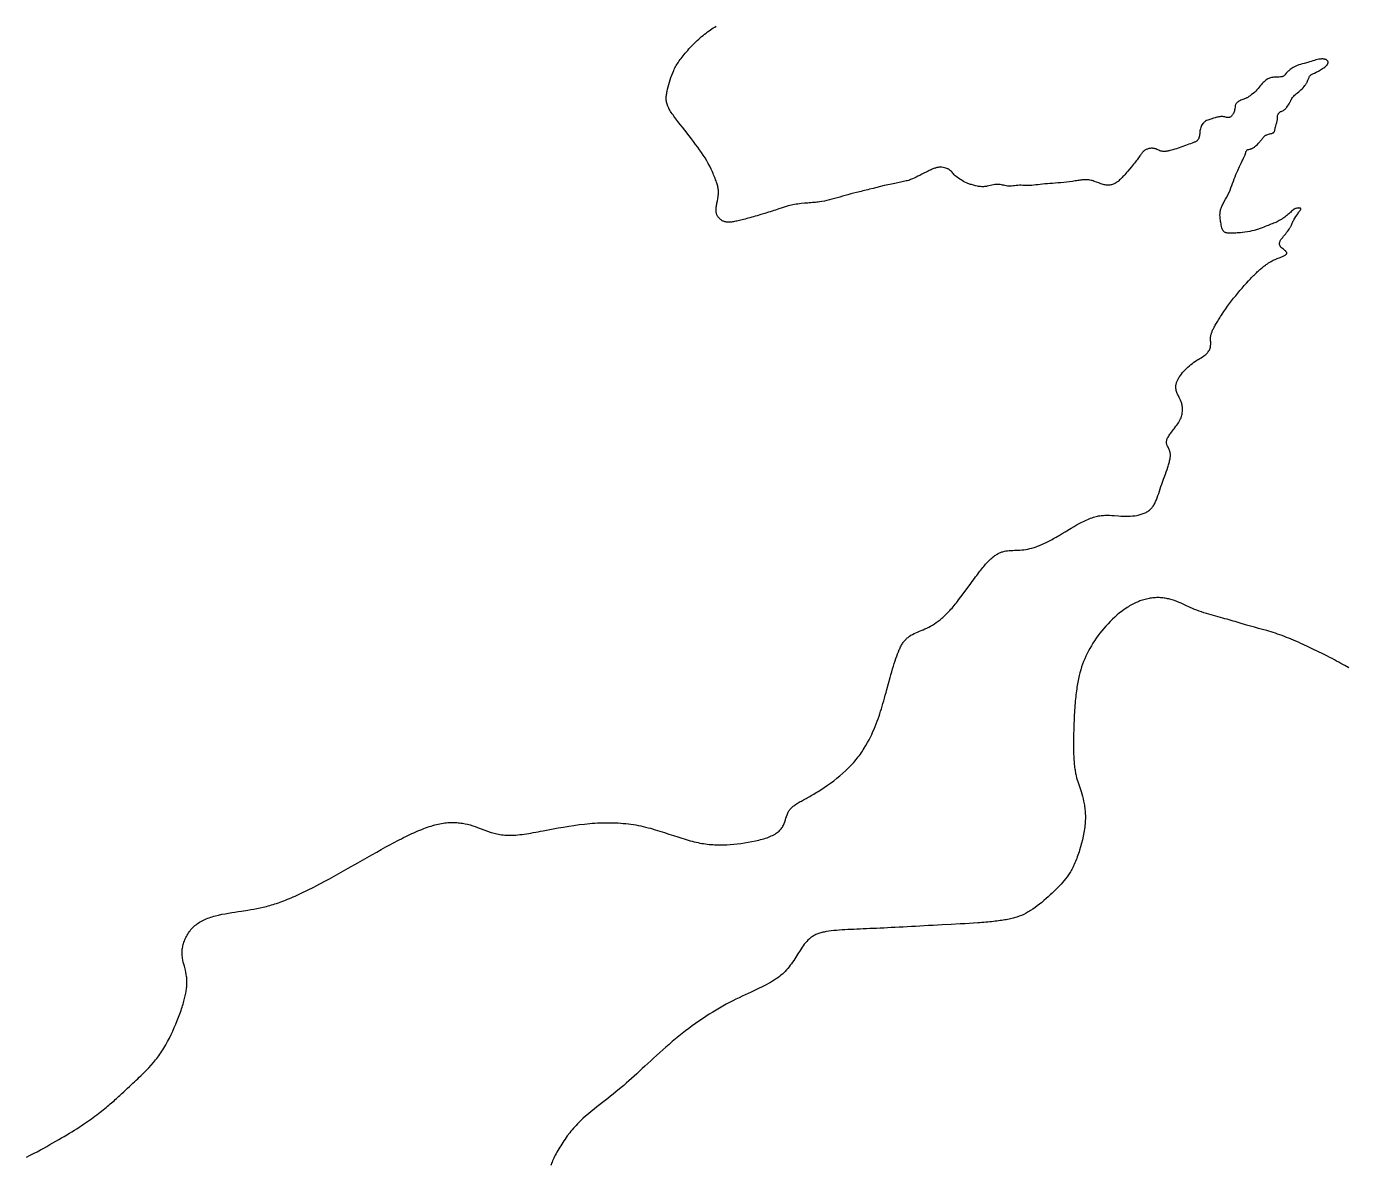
# Model space of a CAD drawing. Header units: millimetres. Extents: x -2265 to 3326, y -936 to 5294.
# Drawn here: x -2265 to 1348, y -936 to 2179 of the extents above; entities that cross this region are included whole.
import ezdxf

# ---------------------------------------------------------------- set-up
doc = ezdxf.new("R2010")
doc.units = ezdxf.units.MM
doc.layers.add('182', color=7, linetype='Continuous')

msp = doc.modelspace()

# ---------------------------------------------------------------- linework, layer by layer
at = {"layer": '182', "elevation": 182}
for points in [[(-2265.3, -912.8), (-2255.4, -907.7), (-2245.7, -902.7), (-2236.2, -897.7), (-2227.1, -892.8), (-2218.1, -888), (-2209.4, -883.2), (-2200.9, -878.5), (-2192.7, -873.9), (-2184.6, -869.3), (-2176.8, -864.8), (-2169.2, -860.3), (-2161.8, -855.9), (-2154.6, -851.6), (-2147.7, -847.3), (-2140.9, -843.1), (-2134.3, -838.9), (-2127.9, -834.8), (-2121.6, -830.8), (-2115.6, -826.8), (-2109.7, -822.8), (-2104, -819), (-2098.5, -815.2), (-2093.1, -811.4), (-2087.9, -807.7), (-2082.9, -804), (-2078, -800.4), (-2073.2, -796.9), (-2068.6, -793.4), (-2064.1, -789.9), (-2059.8, -786.6), (-2055.5, -783.2), (-2051.4, -779.9), (-2047.5, -776.7), (-2043.6, -773.5), (-2039.8, -770.4), (-2036.2, -767.3), (-2032.6, -764.2), (-2029.2, -761.2), (-2025.8, -758.3), (-2022.6, -755.4), (-2019.4, -752.5), (-2016.3, -749.7), (-2013.3, -746.9), (-2010.3, -744.2), (-2004.6, -738.9), (-1999.1, -733.8), (-1993.9, -728.8), (-1988.8, -724), (-1983.8, -719.4), (-1979, -714.9), (-1974.3, -710.5), (-1969.8, -706.3), (-1965.4, -702.1), (-1961.2, -698.1), (-1957, -694.2), (-1953, -690.3), (-1949.1, -686.6), (-1945.3, -682.9), (-1941.6, -679.2), (-1938, -675.6), (-1934.5, -672), (-1931.1, -668.4), (-1924.5, -661.3), (-1918.2, -654.1), (-1912.2, -646.8), (-1909.3, -643), (-1906.4, -639.2), (-1903.5, -635.4), (-1900.7, -631.4), (-1898, -627.3), (-1895.2, -623.2), (-1892.5, -618.9), (-1889.9, -614.6), (-1887.2, -610.2), (-1884.6, -605.7), (-1879.6, -596.5), (-1874.7, -587.1), (-1869.9, -577.6), (-1865.4, -568), (-1861.1, -558.3), (-1857, -548.7), (-1853.1, -539.2), (-1849.4, -529.8), (-1847.7, -525.1), (-1846, -520.6), (-1844.4, -516.1), (-1842.8, -511.6), (-1841.4, -507.3), (-1840, -503), (-1838.6, -498.8), (-1837.3, -494.6), (-1836.1, -490.6), (-1835, -486.6), (-1833.9, -482.6), (-1833, -478.8), (-1832, -475), (-1831.2, -471.2), (-1830.4, -467.6), (-1829.7, -463.9), (-1829.1, -460.4), (-1828.5, -456.9), (-1828, -453.4), (-1827.6, -450), (-1827.3, -446.7), (-1827, -443.4), (-1826.8, -440.2), (-1826.7, -437), (-1826.6, -433.8), (-1826.7, -430.7), (-1826.8, -427.7), (-1827, -424.6), (-1827.3, -421.6), (-1827.6, -418.7), (-1828.5, -412.9), (-1829.6, -407.2), (-1830.9, -401.6), (-1833.7, -390.5), (-1835.1, -385), (-1836.5, -379.5), (-1837.7, -373.9), (-1838.6, -368.2), (-1839, -365.4), (-1839.3, -362.5), (-1839.5, -359.6), (-1839.7, -356.6), (-1839.7, -353.6), (-1839.7, -350.6), (-1839.5, -347.5), (-1839.2, -344.4), (-1838.7, -341.2), (-1838.2, -338), (-1837.5, -334.8), (-1836.8, -331.5), (-1835.9, -328.3), (-1834.8, -325), (-1833.7, -321.8), (-1832.4, -318.5), (-1831, -315.3), (-1829.5, -312), (-1827.9, -308.9), (-1826.1, -305.7), (-1824.3, -302.6), (-1822.3, -299.5), (-1820.1, -296.5), (-1817.9, -293.5), (-1815.5, -290.6), (-1813, -287.7), (-1810.4, -285), (-1807.7, -282.3), (-1804.8, -279.7), (-1801.8, -277.2), (-1798.7, -274.8), (-1795.5, -272.5), (-1792.1, -270.4), (-1788.7, -268.3), (-1785.1, -266.4), (-1781.4, -264.5), (-1777.6, -262.7), (-1773.7, -261.1), (-1769.8, -259.5), (-1765.7, -258), (-1761.6, -256.6), (-1757.4, -255.3), (-1753.1, -254), (-1748.8, -252.8), (-1740.1, -250.7), (-1731.2, -248.7), (-1722.2, -246.9), (-1713.2, -245.3), (-1704.2, -243.8), (-1695.3, -242.5), (-1686.4, -241.1), (-1677.7, -239.8), (-1660.6, -237.2), (-1652.1, -235.8), (-1643.6, -234.4), (-1635.1, -232.7), (-1626.5, -231), (-1617.8, -229), (-1609, -226.9), (-1604.6, -225.7), (-1600, -224.4), (-1595.5, -223.1), (-1590.9, -221.7), (-1586.2, -220.3), (-1581.5, -218.7), (-1576.7, -217.1), (-1571.8, -215.4), (-1566.9, -213.5), (-1561.9, -211.7), (-1556.8, -209.7), (-1551.7, -207.6), (-1546.5, -205.5), (-1541.3, -203.3), (-1536, -201), (-1530.6, -198.6), (-1525.2, -196.1), (-1519.7, -193.6), (-1514.1, -191), (-1508.5, -188.4), (-1502.9, -185.6), (-1497.2, -182.8), (-1491.4, -180), (-1485.6, -177), (-1479.7, -174), (-1473.8, -171), (-1461.7, -164.7), (-1449.5, -158.2), (-1437.1, -151.4), (-1424.5, -144.5), (-1411.8, -137.4), (-1398.9, -130.1), (-1386, -122.8), (-1359.9, -107.9), (-1333.8, -93), (-1320.9, -85.7), (-1308, -78.4), (-1295.3, -71.3), (-1282.7, -64.4), (-1270.3, -57.7), (-1264.2, -54.4), (-1258.1, -51.2), (-1252.1, -48), (-1246.2, -45), (-1240.3, -41.9), (-1234.5, -39), (-1228.7, -36.1), (-1222.9, -33.4), (-1217.3, -30.7), (-1211.7, -28.1), (-1206.1, -25.5), (-1200.7, -23.1), (-1195.2, -20.8), (-1189.9, -18.5), (-1184.6, -16.4), (-1179.4, -14.3), (-1174.2, -12.4), (-1169.1, -10.6), (-1164.1, -8.8), (-1159.1, -7.2), (-1154.2, -5.7), (-1149.4, -4.4), (-1144.6, -3.1), (-1140, -2), (-1135.4, -1), (-1130.8, -0.1), (-1126.4, 0.6), (-1122, 1.2), (-1117.6, 1.7), (-1113.4, 2.1), (-1109.2, 2.4), (-1105, 2.5), (-1100.9, 2.6), (-1096.9, 2.6), (-1092.9, 2.4), (-1089, 2.2), (-1085.2, 1.9), (-1081.3, 1.5), (-1077.6, 1), (-1073.8, 0.4), (-1070.2, -0.2), (-1066.5, -0.9), (-1059.4, -2.5), (-1052.4, -4.4), (-1045.5, -6.5), (-1038.7, -8.8), (-1032.1, -11.2), (-1025.5, -13.8), (-1012.1, -19), (-1005.3, -21.5), (-998.2, -23.9), (-994.6, -25), (-990.9, -26.1), (-987.2, -27.2), (-983.3, -28.1), (-979.4, -29), (-975.3, -29.8), (-971.2, -30.5), (-966.9, -31.1), (-962.5, -31.6), (-958, -32), (-953.3, -32.3), (-948.5, -32.5), (-943.6, -32.5), (-938.5, -32.4), (-933.2, -32.2), (-927.8, -31.8), (-922.2, -31.3), (-916.5, -30.7), (-910.7, -30), (-904.7, -29.2), (-898.7, -28.3), (-892.5, -27.4), (-886.2, -26.4), (-879.8, -25.3), (-873.3, -24.1), (-866.7, -22.9), (-860.1, -21.7), (-853.3, -20.4), (-839.7, -17.8), (-825.8, -15.1), (-811.7, -12.5), (-797.4, -10), (-783.1, -7.6), (-768.8, -5.4), (-754.5, -3.5), (-740.1, -1.8), (-725.8, -0.4), (-718.6, 0.2), (-711.5, 0.7), (-704.3, 1.1), (-697.2, 1.4), (-690.1, 1.6), (-683, 1.8), (-675.9, 1.9), (-668.9, 1.8), (-661.8, 1.7), (-654.8, 1.4), (-647.8, 1.1), (-640.8, 0.7), (-633.9, 0.1), (-627, -0.6), (-620.1, -1.3), (-613.2, -2.2), (-606.4, -3.3), (-599.6, -4.4), (-592.9, -5.7), (-586.2, -7), (-579.5, -8.5), (-572.9, -10.1), (-566.3, -11.8), (-559.7, -13.5), (-546.8, -17.2), (-534, -21), (-521.5, -25), (-509.1, -29.1), (-497, -33.1), (-485.1, -37), (-479.3, -38.9), (-473.5, -40.8), (-467.8, -42.6), (-462.1, -44.3), (-456.6, -45.9), (-451, -47.5), (-445.6, -48.9), (-440.2, -50.3), (-434.9, -51.5), (-429.7, -52.6), (-424.5, -53.7), (-419.4, -54.6), (-414.3, -55.4), (-409.3, -56.2), (-404.4, -56.8), (-399.4, -57.4), (-394.5, -57.8), (-389.6, -58.2), (-384.8, -58.5), (-380, -58.7), (-370.4, -59), (-360.8, -58.9), (-351.3, -58.5), (-341.7, -57.9), (-332, -57.1), (-322.2, -56.1), (-312.3, -54.9), (-302.4, -53.4), (-292.4, -51.8), (-282.5, -50), (-272.7, -47.9), (-268, -46.8), (-263.2, -45.7), (-258.6, -44.5), (-254.1, -43.2), (-249.7, -41.9), (-245.3, -40.5), (-241.1, -39.1), (-237.1, -37.6), (-233.1, -36), (-229.4, -34.4), (-225.8, -32.7), (-222.3, -30.9), (-219.1, -29.1), (-216, -27.2), (-213.2, -25.3), (-210.5, -23.2), (-208.1, -21.2), (-205.9, -19), (-203.9, -16.8), (-202.1, -14.6), (-200.4, -12.3), (-198.9, -10), (-197.5, -7.6), (-196.3, -5.2), (-195.1, -2.8), (-194.1, -0.4), (-192.3, 4.5), (-190.7, 9.4), (-189.2, 14.3), (-187.7, 19), (-186.2, 23.7), (-185.4, 25.9), (-184.4, 28.1), (-183.5, 30.2), (-182.4, 32.3), (-181.2, 34.3), (-179.9, 36.3), (-178.5, 38.2), (-177, 40), (-175.3, 41.8), (-173.6, 43.5), (-171.7, 45.1), (-169.7, 46.8), (-167.6, 48.4), (-165.4, 50), (-163.1, 51.6), (-160.7, 53.1), (-158.2, 54.7), (-155.6, 56.3), (-152.9, 57.9), (-150.1, 59.5), (-147.2, 61.1), (-144.1, 62.8), (-141, 64.5), (-137.8, 66.2), (-134.5, 68), (-131.2, 69.9), (-127.7, 71.8), (-124.1, 73.8), (-120.5, 75.8), (-116.7, 78), (-112.9, 80.2), (-109, 82.5), (-105.1, 85), (-101, 87.5), (-96.9, 90.1), (-92.8, 92.7), (-88.6, 95.5), (-84.4, 98.3), (-75.9, 104.2), (-67.3, 110.3), (-58.8, 116.7), (-50.3, 123.3), (-42, 130.2), (-33.8, 137.2), (-25.9, 144.3), (-22, 148), (-18.2, 151.7), (-14.6, 155.4), (-11, 159.1), (-7.5, 162.9), (-4.1, 166.7), (-0.9, 170.5), (2.3, 174.3), (5.4, 178.1), (8.4, 182), (11.3, 185.9), (14.1, 189.7), (16.8, 193.6), (19.5, 197.5), (22, 201.4), (24.5, 205.3), (29.2, 213), (33.6, 220.7), (37.8, 228.4), (41.6, 235.9), (45.2, 243.4), (48.6, 250.8), (51.8, 258), (54.8, 265.1), (57.6, 272.1), (60.2, 279.1), (62.7, 285.9), (65.1, 292.8), (67.3, 299.7), (69.5, 306.5), (71.6, 313.5), (73.7, 320.5), (75.8, 327.7), (77.9, 335), (79.9, 342.5), (82.1, 350.2), (84.2, 358), (86.4, 366), (90.8, 382.2), (95.4, 398.5), (97.6, 406.5), (99.9, 414.5), (102.2, 422.3), (104.5, 429.8), (106.7, 437.2), (109, 444.3), (111.2, 451), (113.4, 457.5), (115.7, 463.7), (118, 469.5), (120.4, 475.1), (121.6, 477.7), (122.8, 480.3), (124.1, 482.8), (125.4, 485.2), (126.7, 487.6), (128.1, 489.9), (129.5, 492.1), (130.9, 494.2), (132.4, 496.3), (134, 498.3), (135.5, 500.2), (137.2, 502), (138.9, 503.8), (140.6, 505.5), (142.4, 507.1), (144.3, 508.6), (146.2, 510.1), (148.2, 511.5), (152.3, 514.2), (156.6, 516.7), (161.1, 519), (165.8, 521.2), (170.6, 523.3), (175.5, 525.4), (180.5, 527.5), (185.5, 529.6), (190.7, 531.8), (195.8, 534.1), (200.9, 536.6), (206, 539.3), (211.2, 542.3), (216.3, 545.4), (221.4, 548.9), (226.6, 552.6), (229.2, 554.6), (231.8, 556.6), (234.4, 558.8), (237, 561), (239.7, 563.4), (242.4, 565.8), (245.1, 568.3), (247.8, 570.9), (250.5, 573.7), (253.3, 576.5), (256.1, 579.4), (258.9, 582.5), (261.7, 585.6), (264.6, 588.9), (267.5, 592.3), (270.5, 595.8), (273.5, 599.5), (276.5, 603.2), (279.5, 607.1), (282.6, 611), (288.8, 619.2), (295.1, 627.5), (307.6, 644.6), (313.8, 653.1), (320, 661.6), (326.1, 669.9), (329.1, 673.9), (332, 677.9), (334.9, 681.8), (337.8, 685.6), (340.6, 689.2), (343.4, 692.8), (346.1, 696.2), (348.8, 699.5), (351.4, 702.6), (354, 705.7), (356.5, 708.5), (359, 711.3), (361.4, 713.9), (363.8, 716.4), (366.1, 718.8), (368.5, 721.1), (370.7, 723.2), (373, 725.2), (375.2, 727.1), (377.4, 728.9), (379.6, 730.6), (381.8, 732.2), (384, 733.7), (386.1, 735.1), (388.2, 736.4), (390.4, 737.6), (392.5, 738.7), (394.6, 739.7), (396.8, 740.6), (398.9, 741.5), (401.1, 742.2), (403.2, 742.9), (407.6, 744.1), (412.1, 744.9), (416.6, 745.6), (421.1, 746), (425.8, 746.3), (430.5, 746.6), (435.4, 746.7), (440.3, 746.9), (445.2, 747.1), (450.3, 747.4), (455.5, 747.7), (460.8, 748.3), (466.1, 749), (471.6, 750), (477.2, 751.3), (482.9, 752.8), (488.8, 754.5), (494.8, 756.6), (497.8, 757.7), (501, 758.8), (504.1, 760.1), (507.3, 761.4), (510.5, 762.8), (513.8, 764.3), (517.2, 765.8), (520.5, 767.4), (524, 769.1), (527.5, 770.8), (531, 772.6), (534.6, 774.5), (538.3, 776.5), (542, 778.6), (545.8, 780.7), (549.6, 782.9), (553.5, 785.2), (557.5, 787.5), (565.5, 792.3), (573.7, 797.3), (590.4, 807.3), (598.8, 812.2), (607.1, 816.9), (615.4, 821.4), (619.6, 823.6), (623.6, 825.6), (627.7, 827.6), (631.7, 829.5), (635.7, 831.2), (639.6, 832.9), (643.5, 834.4), (647.3, 835.8), (651, 837), (654.7, 838.1), (658.3, 839), (661.8, 839.8), (665.3, 840.5), (668.8, 841.1), (672.2, 841.5), (675.5, 841.9), (678.8, 842.2), (682.1, 842.4), (688.6, 842.5), (694.9, 842.4), (701.2, 842.1), (707.4, 841.7), (719.8, 840.8), (726, 840.3), (732.3, 840), (738.7, 839.9), (745.1, 839.9), (751.4, 840.2), (757.8, 840.6), (764, 841.4), (770.2, 842.3), (773.2, 842.9), (776.1, 843.6), (779, 844.3), (781.9, 845.1), (784.6, 846), (787.3, 847), (790, 848), (792.5, 849.2), (795, 850.4), (797.4, 851.7), (799.7, 853.1), (801.9, 854.6), (804, 856.2), (806, 857.9), (807.8, 859.7), (809.6, 861.6), (811.3, 863.5), (812.9, 865.6), (814.4, 867.7), (815.9, 870), (817.3, 872.3), (818.6, 874.7), (819.9, 877.1), (821.1, 879.7), (823.4, 884.9), (825.5, 890.5), (827.6, 896.2), (829.6, 902.2), (831.6, 908.3), (833.6, 914.7), (835.8, 921.2), (838.1, 927.8), (842.9, 941.2), (847.8, 954.6), (850.2, 961.3), (852.5, 967.7), (854.6, 974), (855.6, 977.1), (856.5, 980.1), (857.4, 983), (858.2, 985.9), (858.9, 988.7), (859.5, 991.4), (860.1, 994), (860.6, 996.5), (860.9, 998.9), (861.2, 1001.2), (861.4, 1003.4), (861.5, 1005.5), (861.5, 1007.5), (861.4, 1009.5), (861.2, 1011.3), (861, 1013), (860.7, 1014.7), (860.3, 1016.3), (859.9, 1017.8), (859.4, 1019.2), (858.4, 1021.9), (857.3, 1024.4), (856.2, 1026.7), (855, 1028.9), (853.9, 1031), (852.9, 1033), (852, 1034.9), (851.4, 1036.9), (850.9, 1038.9), (850.7, 1040.9), (850.8, 1043), (851, 1045.1), (851.4, 1047.3), (852.1, 1049.5), (853, 1051.8), (854, 1054.1), (855.3, 1056.5), (856.8, 1059.1), (858.4, 1061.7), (860.3, 1064.3), (862.3, 1067.1), (864.5, 1070), (866.8, 1073), (869.2, 1076.1), (871.7, 1079.2), (876.6, 1085.7), (879.1, 1089), (881.4, 1092.3), (883.6, 1095.7), (885.7, 1099.1), (887.5, 1102.5), (889.2, 1105.9), (890.6, 1109.3), (891.8, 1112.7), (892.7, 1116.1), (893.5, 1119.4), (894, 1122.7), (894.4, 1126), (894.6, 1129.1), (894.6, 1132.2), (894.5, 1135.2), (894.3, 1138), (894, 1140.8), (893.5, 1143.4), (893, 1145.9), (892.4, 1148.3), (891.7, 1150.5), (891, 1152.7), (889.3, 1156.8), (887.5, 1160.7), (885.5, 1164.7), (883.4, 1168.8), (882.3, 1171), (881.3, 1173.2), (880.3, 1175.6), (879.3, 1178.1), (878.4, 1180.7), (877.7, 1183.4), (877.1, 1186.2), (876.7, 1189.1), (876.5, 1192.2), (876.5, 1195.3), (876.8, 1198.6), (877.1, 1200.3), (877.5, 1202), (877.9, 1203.8), (878.4, 1205.5), (879, 1207.4), (879.8, 1209.2), (880.6, 1211.1), (881.5, 1213), (882.5, 1214.9), (883.6, 1216.8), (884.7, 1218.8), (886, 1220.7), (888.7, 1224.7), (891.7, 1228.7), (894.9, 1232.6), (898.3, 1236.5), (901.9, 1240.4), (905.7, 1244.2), (909.6, 1247.8), (913.5, 1251.3), (917.6, 1254.7), (921.7, 1257.8), (925.7, 1260.8), (929.8, 1263.5), (933.8, 1266.2), (937.7, 1268.7), (941.6, 1271.1), (945.3, 1273.4), (948.8, 1275.7), (952.1, 1277.9), (955.2, 1280.1), (958.1, 1282.3), (960.7, 1284.6), (961.9, 1285.7), (963, 1286.9), (964.1, 1288.1), (965, 1289.3), (966.7, 1291.8), (968, 1294.3), (969.2, 1296.9), (970, 1299.4), (970.7, 1302), (971.2, 1304.6), (971.5, 1307.2), (971.7, 1309.8), (971.8, 1312.2), (971.8, 1314.7), (971.7, 1317), (971.5, 1319.3), (971.3, 1323.6), (971.2, 1325.7), (971.3, 1327.9), (971.4, 1330.1), (971.7, 1332.5), (972.3, 1335.1), (972.6, 1336.5), (973, 1337.9), (973.5, 1339.4), (974, 1341), (974.6, 1342.7), (975.3, 1344.4), (976.1, 1346.2), (976.9, 1348.2), (977.9, 1350.2), (978.9, 1352.3), (980.1, 1354.6), (981.3, 1357), (982.7, 1359.5), (984.1, 1362.1), (985.7, 1364.8), (987.3, 1367.6), (989, 1370.4), (990.8, 1373.4), (992.7, 1376.5), (994.7, 1379.6), (996.7, 1382.8), (998.8, 1386.1), (1001, 1389.4), (1003.3, 1392.8), (1007.9, 1399.7), (1012.9, 1406.8), (1018, 1413.9), (1023.3, 1421.2), (1028.7, 1428.5), (1034.3, 1435.7), (1040, 1442.9), (1045.8, 1450), (1051.6, 1457), (1057.5, 1463.9), (1063.3, 1470.6), (1069.1, 1477), (1074.8, 1483.3), (1080.5, 1489.3), (1083.2, 1492.2), (1086, 1495), (1088.7, 1497.7), (1091.3, 1500.4), (1094, 1503), (1096.5, 1505.5), (1099.1, 1507.9), (1101.5, 1510.2), (1103.9, 1512.4), (1106.3, 1514.5), (1108.5, 1516.5), (1110.7, 1518.4), (1112.9, 1520.2), (1115, 1521.9), (1117, 1523.5), (1119, 1525), (1121, 1526.5), (1122.9, 1527.9), (1124.7, 1529.2), (1126.5, 1530.4), (1130, 1532.7), (1133.3, 1534.7), (1136.5, 1536.5), (1139.5, 1538.2), (1142.5, 1539.6), (1145.4, 1541), (1148.2, 1542.3), (1153.6, 1544.6), (1156.3, 1545.7), (1158.8, 1546.7), (1161.3, 1547.7), (1163.7, 1548.6), (1165.9, 1549.5), (1168, 1550.4), (1170, 1551.3), (1171.8, 1552.1), (1173.4, 1552.9), (1174.9, 1553.7), (1176.2, 1554.5), (1177.2, 1555.3), (1178.1, 1556.1), (1178.7, 1556.9), (1179.2, 1557.7), (1179.5, 1558.4), (1179.7, 1559.2), (1179.6, 1560), (1179.4, 1560.8), (1179.1, 1561.6), (1178.7, 1562.3), (1178.1, 1563.1), (1177.4, 1563.9), (1176.6, 1564.7), (1175.7, 1565.5), (1174.7, 1566.3), (1172.5, 1568), (1170.2, 1569.7), (1167.8, 1571.6), (1165.6, 1573.5), (1164.6, 1574.5), (1163.6, 1575.5), (1162.7, 1576.6), (1162, 1577.7), (1161.3, 1578.9), (1160.8, 1580), (1160.3, 1581.2), (1160, 1582.5), (1159.8, 1583.7), (1159.7, 1585), (1159.7, 1586.4), (1159.9, 1587.7), (1160.2, 1589.1), (1160.6, 1590.5), (1161.2, 1591.9), (1161.9, 1593.3), (1162.7, 1594.8), (1163.7, 1596.3), (1164.7, 1597.7), (1165.9, 1599.3), (1168.4, 1602.3), (1171.1, 1605.5), (1176.6, 1612), (1179.3, 1615.3), (1181.8, 1618.7), (1184.1, 1622), (1186.2, 1625.2), (1188.1, 1628.3), (1189, 1629.7), (1189.8, 1631.1), (1190.5, 1632.5), (1191.2, 1633.8), (1192.4, 1636.2), (1193.5, 1638.5), (1194.4, 1640.8), (1196.4, 1645.1), (1197.5, 1647.4), (1198.7, 1649.8), (1200.1, 1652.2), (1201.5, 1654.6), (1204.6, 1659.6), (1207.9, 1664.3), (1209.5, 1666.6), (1211, 1668.8), (1212.5, 1670.9), (1213.9, 1672.8), (1215.2, 1674.6), (1216.3, 1676.2), (1217.2, 1677.7), (1217.6, 1678.4), (1217.8, 1679), (1218, 1679.6), (1218.1, 1680.1), (1218, 1680.6), (1217.9, 1681), (1217.6, 1681.4), (1217.2, 1681.7), (1216.7, 1682), (1216, 1682.3), (1215.2, 1682.4), (1214.3, 1682.6), (1213.2, 1682.6), (1212.1, 1682.7), (1210.9, 1682.6), (1209.6, 1682.5), (1207, 1682.1), (1204.3, 1681.4), (1203, 1680.9), (1201.8, 1680.4), (1200.5, 1679.7), (1199.3, 1679.1), (1197, 1677.5), (1194.8, 1675.7), (1192.6, 1673.8), (1190.3, 1671.7), (1187.9, 1669.4), (1185.4, 1667.1), (1182.8, 1664.8), (1180, 1662.5), (1177.1, 1660.2), (1174.2, 1657.9), (1171.2, 1655.7), (1168.2, 1653.7), (1165.2, 1651.7), (1162.2, 1649.9), (1159.2, 1648.1), (1156.1, 1646.5), (1153, 1644.9), (1149.9, 1643.5), (1146.6, 1642.1), (1143.3, 1640.8), (1139.9, 1639.4), (1136.4, 1638.1), (1132.8, 1636.7), (1129, 1635.2), (1125, 1633.6), (1120.9, 1631.9), (1116.5, 1630.2), (1111.9, 1628.4), (1107, 1626.6), (1104.5, 1625.7), (1101.9, 1624.9), (1099.1, 1624), (1096.3, 1623.2), (1090.5, 1621.6), (1084.4, 1620.1), (1078.2, 1618.7), (1071.8, 1617.5), (1065.4, 1616.5), (1059, 1615.7), (1052.7, 1615), (1046.6, 1614.5), (1043.7, 1614.4), (1040.8, 1614.2), (1038, 1614.1), (1035.2, 1614), (1032.6, 1614), (1030.1, 1614), (1027.7, 1614), (1025.5, 1614), (1023.3, 1614), (1021.4, 1614.1), (1019.5, 1614.2), (1017.8, 1614.3), (1016.2, 1614.5), (1014.7, 1614.7), (1013.3, 1615), (1012.1, 1615.4), (1010.9, 1615.9), (1009.8, 1616.5), (1008.8, 1617.2), (1007.8, 1618), (1006.9, 1619), (1006.1, 1620), (1005.4, 1621.2), (1004.7, 1622.5), (1004, 1624), (1003.4, 1625.5), (1002.3, 1628.7), (1001.4, 1632.1), (1000.6, 1635.6), (999.9, 1639.1), (999.2, 1642.6), (998.6, 1646), (998.1, 1649.4), (997.6, 1652.8), (997.3, 1656.3), (997.1, 1659.9), (997, 1663.5), (997.1, 1667.4), (997.3, 1669.3), (997.5, 1671.4), (997.8, 1673.4), (998.2, 1675.6), (998.7, 1677.8), (999.3, 1680), (1000.1, 1682.4), (1000.9, 1684.8), (1001.9, 1687.2), (1003.1, 1689.8), (1004.4, 1692.4), (1005.8, 1695.1), (1007.2, 1697.9), (1008.8, 1700.7), (1012.1, 1706.5), (1015.4, 1712.5), (1018.7, 1718.6), (1021.8, 1724.8), (1024.6, 1731.1), (1027.1, 1737.5), (1029.4, 1743.8), (1031.7, 1750), (1033.8, 1756.2), (1036, 1762.3), (1038.2, 1768.2), (1040.5, 1774), (1042.9, 1779.6), (1045.4, 1785.2), (1050.4, 1796.1), (1053, 1801.4), (1055.6, 1806.7), (1058.1, 1811.8), (1059.3, 1814.3), (1060.5, 1816.6), (1061.5, 1818.8), (1062.6, 1821), (1063.5, 1822.9), (1064.3, 1824.8), (1065.1, 1826.4), (1065.7, 1827.9), (1066.2, 1829.2), (1066.6, 1830.3), (1067, 1831.3), (1067.2, 1832.2), (1067.4, 1832.9), (1067.5, 1833.6), (1067.7, 1834.6), (1067.8, 1835.5), (1067.9, 1836.4), (1068.2, 1837.4), (1068.6, 1838.4), (1069.2, 1839.4), (1070, 1840.4), (1071.1, 1841.3), (1071.7, 1841.8), (1072.4, 1842.1), (1073.2, 1842.4), (1074.1, 1842.7), (1076, 1843.1), (1078.2, 1843.6), (1079.4, 1843.8), (1080.7, 1844.1), (1082, 1844.5), (1083.4, 1845), (1084.8, 1845.5), (1086.3, 1846.2), (1087.8, 1847), (1089.4, 1848), (1091, 1849.2), (1092.7, 1850.5), (1094.4, 1851.9), (1096.1, 1853.4), (1099.4, 1856.7), (1102.7, 1860.1), (1105.8, 1863.6), (1107.2, 1865.3), (1108.6, 1866.9), (1109.8, 1868.5), (1111, 1870), (1112.2, 1871.4), (1113.2, 1872.7), (1114.2, 1874), (1115.2, 1875.2), (1117.1, 1877.4), (1118.9, 1879.2), (1120.8, 1880.8), (1121.9, 1881.5), (1122.9, 1882.1), (1125.2, 1883.1), (1127.5, 1883.9), (1129.9, 1884.6), (1132.3, 1885.1), (1134.6, 1885.6), (1136.7, 1886), (1138.7, 1886.5), (1140.4, 1887.1), (1141.9, 1887.8), (1143.3, 1888.6), (1144.4, 1889.7), (1144.9, 1890.4), (1145.4, 1891.1), (1145.8, 1891.9), (1146.1, 1892.8), (1146.8, 1894.7), (1147.3, 1896.9), (1147.8, 1899.3), (1148.3, 1901.7), (1148.8, 1904.2), (1149.4, 1906.8), (1150.7, 1911.7), (1151.5, 1914), (1152.1, 1916.3), (1152.7, 1918.4), (1153.2, 1920.3), (1153.6, 1922.1), (1153.8, 1923.7), (1154, 1925.2), (1154.1, 1926.6), (1154.1, 1931.8), (1154.2, 1933.1), (1154.4, 1934.4), (1154.7, 1935.8), (1155.1, 1937.2), (1155.7, 1938.6), (1156.5, 1940.1), (1157.4, 1941.5), (1158.5, 1942.9), (1159.8, 1944.1), (1161.2, 1945.3), (1162.8, 1946.2), (1164.5, 1947), (1166.4, 1947.8), (1168.4, 1948.6), (1170.4, 1949.6), (1171.5, 1950.3), (1172.6, 1951), (1173.7, 1951.8), (1174.8, 1952.8), (1176, 1953.9), (1177.1, 1955.2), (1178.3, 1956.5), (1179.4, 1958), (1181.7, 1961.1), (1183.9, 1964.5), (1186, 1967.9), (1187.9, 1971.2), (1188.7, 1972.8), (1189.5, 1974.3), (1191, 1977.1), (1192.4, 1979.8), (1193.8, 1982.2), (1195.2, 1984.5), (1196.9, 1986.7), (1197.8, 1987.8), (1198.8, 1988.8), (1201.1, 1991), (1203.6, 1993.1), (1206.3, 1995.4), (1209.2, 1997.7), (1212.3, 2000.1), (1215.3, 2002.8), (1218.3, 2005.6), (1221.3, 2008.6), (1224.2, 2011.7), (1226.9, 2014.8), (1229.3, 2017.9), (1230.4, 2019.5), (1231.5, 2021), (1232.5, 2022.5), (1233.4, 2023.9), (1234.2, 2025.3), (1234.9, 2026.7), (1236.2, 2029.3), (1237.2, 2031.8), (1238.1, 2034), (1238.9, 2036.1), (1239.6, 2038.1), (1240.4, 2039.8), (1241.1, 2041.4), (1241.9, 2042.9), (1242.9, 2044.2), (1244, 2045.4), (1245.4, 2046.6), (1247, 2047.6), (1248.8, 2048.7), (1250.8, 2049.7), (1252.9, 2050.7), (1255.1, 2051.7), (1259.7, 2053.7), (1262, 2054.8), (1264.3, 2056), (1266.6, 2057.2), (1269.1, 2058.6), (1271.8, 2060.2), (1274.6, 2061.9), (1277.5, 2063.8), (1280.5, 2065.8), (1283.5, 2067.9), (1286.2, 2070.2), (1287.4, 2071.3), (1288.5, 2072.5), (1289.6, 2073.6), (1290.4, 2074.8), (1291.2, 2076), (1291.7, 2077.1), (1292.2, 2078.3), (1292.4, 2079.4), (1292.6, 2080.5), (1292.5, 2081.6), (1292.4, 2082.6), (1292.1, 2083.6), (1291.6, 2084.6), (1291, 2085.5), (1290.3, 2086.3), (1289.5, 2087), (1288.5, 2087.7), (1287.3, 2088.3), (1286.1, 2088.8), (1284.7, 2089.2), (1283.3, 2089.6), (1281.7, 2089.9), (1280.1, 2090.1), (1278.4, 2090.2), (1276.6, 2090.2), (1274.8, 2090.2), (1272.9, 2090.1), (1271, 2089.9), (1267.1, 2089.3), (1263.2, 2088.5), (1259.2, 2087.4), (1255, 2086.2), (1250.8, 2084.9), (1246.4, 2083.5), (1241.7, 2082.1), (1236.9, 2080.7), (1226.9, 2078.1), (1222, 2076.8), (1217.1, 2075.4), (1212.5, 2074), (1210.3, 2073.2), (1208.2, 2072.4), (1206.2, 2071.6), (1204.2, 2070.7), (1202.3, 2069.9), (1200.6, 2069), (1197.2, 2067.2), (1194.2, 2065.3), (1191.5, 2063.5), (1189, 2061.7), (1186.8, 2059.9), (1184.8, 2058.1), (1183, 2056.4), (1181.3, 2054.6), (1179.8, 2052.9), (1178.3, 2051.2), (1175.5, 2047.7), (1173.9, 2046.1), (1172.2, 2044.6), (1171.3, 2043.9), (1170.3, 2043.3), (1169.2, 2042.7), (1168, 2042.2), (1166.7, 2041.8), (1165.4, 2041.5), (1163.9, 2041.2), (1162.4, 2041), (1159.2, 2040.8), (1155.8, 2040.6), (1149.1, 2040.6), (1145.9, 2040.5), (1143, 2040.2), (1140.2, 2039.9), (1137.6, 2039.3), (1135.1, 2038.7), (1132.6, 2037.8), (1130.2, 2036.7), (1127.7, 2035.5), (1125.2, 2034), (1122.6, 2032.3), (1120.1, 2030.3), (1117.5, 2028.1), (1114.9, 2025.6), (1112.3, 2022.7), (1109.7, 2019.6), (1107, 2016.3), (1104.2, 2012.9), (1101.2, 2009.4), (1098.1, 2005.8), (1094.7, 2002.3), (1091.1, 1998.9), (1087.3, 1995.6), (1083.5, 1992.6), (1079.8, 1989.8), (1077.9, 1988.5), (1076.2, 1987.3), (1074.4, 1986.2), (1072.8, 1985.2), (1071.2, 1984.3), (1069.8, 1983.5), (1068.4, 1982.7), (1067, 1982.1), (1064.4, 1981), (1062, 1980), (1057, 1978.2), (1054.4, 1977.1), (1051.7, 1975.9), (1049, 1974.5), (1046.4, 1972.9), (1045.2, 1972), (1044.1, 1971.1), (1043, 1970.1), (1042, 1969.1), (1041.2, 1968), (1040.5, 1966.9), (1039.8, 1965.7), (1039.3, 1964.5), (1038.9, 1963.2), (1038.6, 1961.9), (1038.1, 1959.2), (1037.4, 1953.7), (1037, 1951), (1036.5, 1948.4), (1035.8, 1945.9), (1034.9, 1943.5), (1033.8, 1941.2), (1032.6, 1939.1), (1031.3, 1937.2), (1029.8, 1935.4), (1028.1, 1933.8), (1026.4, 1932.4), (1024.5, 1931.3), (1023.6, 1930.8), (1022.6, 1930.4), (1021.6, 1930.1), (1020.6, 1929.9), (1019.6, 1929.8), (1018.6, 1929.8), (1016.6, 1930), (1014.5, 1930.4), (1012.3, 1931), (1010.1, 1931.7), (1007.7, 1932.2), (1005.2, 1932.6), (1002.5, 1932.8), (999.8, 1932.7), (996.9, 1932.3), (994.1, 1931.9), (991.3, 1931.3), (988.7, 1930.7), (986.1, 1930), (983.8, 1929.4), (979.2, 1928), (976.9, 1927.3), (974.5, 1926.6), (972, 1925.8), (969.3, 1925), (966.4, 1924.1), (963.5, 1923), (960.6, 1921.7), (957.8, 1920.2), (956.5, 1919.3), (955.2, 1918.3), (953.9, 1917.3), (952.8, 1916.2), (951.6, 1915), (950.6, 1913.7), (948.6, 1911.1), (946.9, 1908.2), (945.5, 1905.4), (944.4, 1902.5), (943.5, 1899.6), (942.9, 1896.8), (942.4, 1894.1), (941.9, 1888.6), (941.6, 1885.9), (941.3, 1883), (940.9, 1880.1), (940.2, 1877.2), (939.3, 1874.4), (938.8, 1873), (938.1, 1871.7), (937.3, 1870.4), (936.5, 1869.1), (935.5, 1868), (934.3, 1866.8), (933.1, 1865.8), (931.7, 1864.8), (930.2, 1863.9), (928.5, 1863.1), (926.8, 1862.3), (925, 1861.5), (923, 1860.7), (921, 1860), (916.7, 1858.5), (912.2, 1857), (907.5, 1855.3), (902.7, 1853.6), (892.8, 1849.9), (882.8, 1846.3), (878, 1844.7), (873.2, 1843.2), (868.6, 1841.8), (864.2, 1840.6), (860, 1839.6), (858, 1839.1), (856, 1838.7), (854.2, 1838.4), (852.4, 1838.1), (850.7, 1837.8), (849.1, 1837.6), (847.6, 1837.4), (846.1, 1837.3), (843.4, 1837.2), (840.7, 1837.4), (838.2, 1837.8), (835.6, 1838.4), (833, 1839.4), (830.3, 1840.6), (827.4, 1841.8), (824.5, 1843.1), (821.3, 1844.2), (819.6, 1844.7), (817.9, 1845.1), (816.2, 1845.5), (814.3, 1845.7), (812.5, 1845.9), (810.5, 1845.9), (808.6, 1845.9), (806.6, 1845.7), (804.7, 1845.4), (802.7, 1845.1), (800.8, 1844.6), (798.9, 1844), (797.1, 1843.4), (795.3, 1842.6), (793.6, 1841.8), (792, 1840.8), (790.5, 1839.8), (789.1, 1838.6), (787.7, 1837.3), (786.4, 1836), (785, 1834.5), (783.7, 1832.8), (782.4, 1831.1), (781, 1829.2), (779.5, 1827.1), (778, 1825), (776.3, 1822.6), (774.5, 1820.1), (772.6, 1817.5), (770.4, 1814.6), (768.2, 1811.7), (765.8, 1808.6), (763.3, 1805.4), (760.7, 1802.2), (755.4, 1795.6), (750, 1789), (744.5, 1782.6), (741.9, 1779.5), (739.3, 1776.6), (736.8, 1773.7), (734.3, 1771), (731.9, 1768.4), (729.6, 1766), (727.3, 1763.6), (725, 1761.4), (722.8, 1759.3), (720.6, 1757.4), (718.4, 1755.6), (716.2, 1753.9), (714, 1752.4), (711.8, 1751), (709.7, 1749.7), (707.5, 1748.6), (705.3, 1747.6), (703, 1746.8), (700.8, 1746.1), (698.5, 1745.6), (696.1, 1745.2), (693.7, 1745), (691.2, 1744.9), (688.7, 1745), (686.1, 1745.3), (683.4, 1745.7), (680.6, 1746.3), (677.8, 1747), (674.8, 1747.9), (671.8, 1748.9), (665.7, 1751.1), (659.5, 1753.4), (653.4, 1755.6), (650.4, 1756.6), (647.4, 1757.5), (644.5, 1758.3), (641.7, 1758.9), (639, 1759.4), (636.3, 1759.7), (633.7, 1759.9), (631, 1760), (628.4, 1759.9), (625.7, 1759.8), (623, 1759.6), (620.2, 1759.3), (617.4, 1758.9), (614.4, 1758.5), (611.3, 1758), (608.1, 1757.6), (604.7, 1757.1), (601.2, 1756.6), (597.5, 1756), (593.7, 1755.5), (585.9, 1754.5), (577.9, 1753.5), (569.8, 1752.6), (561.8, 1751.8), (554, 1751.1), (546.4, 1750.5), (539.1, 1750), (532.1, 1749.5), (525.2, 1749.1), (518.6, 1748.5), (512.1, 1747.9), (505.8, 1747.2), (499.8, 1746.4), (493.9, 1745.6), (488.2, 1745), (482.7, 1744.5), (477.4, 1744.2), (472.3, 1744.1), (467.4, 1744.2), (462.6, 1744.4), (458, 1744.6), (453.4, 1744.8), (448.9, 1744.7), (444.4, 1744.5), (440, 1744.1), (435.6, 1743.5), (431.4, 1743), (427.3, 1742.5), (423.3, 1742.3), (421.4, 1742.2), (419.6, 1742.3), (417.8, 1742.4), (416.1, 1742.6), (412.7, 1743.2), (409.4, 1743.9), (406.2, 1744.7), (403, 1745.4), (399.7, 1746.1), (396.4, 1746.6), (392.9, 1746.9), (389.3, 1746.9), (385.6, 1746.8), (381.8, 1746.5), (377.9, 1745.9), (373.8, 1745.1), (369.7, 1744.1), (365.3, 1743.1), (360.7, 1742.1), (358.4, 1741.7), (356, 1741.4), (353.5, 1741.1), (351, 1740.9), (348.4, 1740.9), (345.7, 1740.9), (342.9, 1741.1), (340.2, 1741.4), (337.3, 1741.8), (334.5, 1742.3), (328.8, 1743.5), (323.2, 1745), (317.9, 1746.6), (315.3, 1747.4), (312.8, 1748.3), (310.4, 1749.2), (308.2, 1750.1), (306, 1751), (303.9, 1751.9), (299.9, 1753.7), (296.2, 1755.6), (292.6, 1757.6), (289.2, 1759.7), (285.8, 1761.8), (282.5, 1764.1), (279.4, 1766.4), (276.3, 1768.7), (273.5, 1771.1), (270.9, 1773.5), (268.6, 1775.8), (266.5, 1778.1), (264.7, 1780.3), (262.8, 1782.4), (260.9, 1784.5), (258.8, 1786.3), (257.7, 1787.2), (256.4, 1788), (255.1, 1788.8), (253.7, 1789.5), (252.2, 1790.2), (250.7, 1790.9), (247.4, 1792), (244, 1792.9), (240.5, 1793.6), (237, 1794), (233.6, 1794.2), (230.2, 1794.2), (228.5, 1794), (226.7, 1793.8), (224.9, 1793.5), (223.1, 1793.1), (221.2, 1792.6), (219.2, 1792), (217.1, 1791.3), (214.9, 1790.5), (212.5, 1789.6), (210.1, 1788.6), (207.5, 1787.5), (204.8, 1786.3), (202.1, 1785), (199.3, 1783.7), (193.5, 1780.8), (187.6, 1777.8), (181.9, 1774.8), (179.1, 1773.4), (176.4, 1772), (173.8, 1770.6), (171.2, 1769.3), (166.2, 1766.7), (161.3, 1764.4), (156.3, 1762.2), (153.7, 1761.2), (151, 1760.2), (148.2, 1759.2), (145.3, 1758.3), (142.2, 1757.4), (139, 1756.6), (135.6, 1755.8), (132.1, 1755), (128.4, 1754.2), (124.6, 1753.4), (120.6, 1752.6), (116.5, 1751.8), (112.3, 1750.9), (108, 1750.1), (103.5, 1749.2), (98.9, 1748.2), (94.2, 1747.2), (89.4, 1746.2), (84.5, 1745.1), (79.6, 1743.9), (69.5, 1741.5), (49.2, 1736.4), (39.3, 1733.9), (34.5, 1732.7), (29.8, 1731.5), (25.2, 1730.4), (20.7, 1729.3), (16.3, 1728.2), (12, 1727.2), (7.8, 1726.1), (3.7, 1725.1), (-4.3, 1723.1), (-12.1, 1721.1), (-19.8, 1719.1), (-27.4, 1717), (-34.9, 1714.9), (-42.3, 1712.7), (-49.6, 1710.6), (-56.8, 1708.5), (-63.8, 1706.6), (-70.6, 1704.8), (-77.3, 1703.3), (-84, 1701.8), (-90.8, 1700.6), (-97.7, 1699.5), (-101.4, 1699), (-105.1, 1698.5), (-108.9, 1698.1), (-112.8, 1697.7), (-116.9, 1697.3), (-121.1, 1696.9), (-125.4, 1696.6), (-129.8, 1696.3), (-138.7, 1695.5), (-147.8, 1694.6), (-156.9, 1693.5), (-161.4, 1692.9), (-165.8, 1692.1), (-170.2, 1691.3), (-174.5, 1690.4), (-178.8, 1689.3), (-183, 1688.2), (-191.5, 1685.8), (-199.9, 1683.1), (-208.6, 1680.2), (-213.1, 1678.7), (-217.6, 1677.1), (-222.3, 1675.6), (-227.1, 1674), (-232.1, 1672.4), (-237.1, 1670.9), (-247.3, 1667.8), (-257.7, 1664.7), (-268, 1661.7), (-273.1, 1660.3), (-278, 1658.9), (-282.9, 1657.5), (-287.6, 1656.2), (-292.2, 1654.9), (-296.6, 1653.7), (-300.9, 1652.6), (-305, 1651.5), (-309, 1650.4), (-312.8, 1649.5), (-316.4, 1648.6), (-319.9, 1647.7), (-323.3, 1647), (-326.5, 1646.3), (-329.6, 1645.7), (-332.5, 1645.1), (-335.2, 1644.7), (-337.9, 1644.3), (-340.3, 1644), (-342.7, 1643.8), (-344.9, 1643.7), (-347.1, 1643.7), (-349.1, 1643.8), (-351.1, 1643.9), (-353, 1644.2), (-354.8, 1644.5), (-356.5, 1645), (-358.3, 1645.6), (-359.9, 1646.3), (-361.6, 1647), (-363.2, 1647.9), (-364.8, 1648.9), (-366.3, 1650), (-367.8, 1651.1), (-369.2, 1652.3), (-370.6, 1653.6), (-371.9, 1654.9), (-373.1, 1656.3), (-374.2, 1657.7), (-375.3, 1659.2), (-376.2, 1660.7), (-377.1, 1662.2), (-377.8, 1663.8), (-378.4, 1665.3), (-379, 1666.9), (-379.4, 1668.6), (-379.8, 1670.3), (-380, 1672.1), (-380.1, 1673.9), (-380.2, 1675.9), (-380.2, 1677.9), (-380.1, 1680.1), (-379.9, 1682.4), (-379.6, 1684.8), (-379.2, 1687.4), (-378.8, 1690.1), (-378.3, 1692.9), (-377.8, 1695.8), (-376.7, 1701.9), (-375.7, 1708.1), (-374.7, 1714.3), (-374.4, 1717.4), (-374.1, 1720.4), (-373.9, 1723.4), (-373.9, 1726.2), (-373.9, 1729), (-374.1, 1731.7), (-374.4, 1734.4), (-374.8, 1737), (-375.3, 1739.7), (-375.9, 1742.4), (-376.6, 1745), (-377.4, 1747.8), (-378.3, 1750.6), (-379.3, 1753.5), (-380.4, 1756.6), (-381.5, 1759.7), (-382.8, 1763), (-384.1, 1766.5), (-385.6, 1770), (-387.1, 1773.7), (-388.6, 1777.4), (-390.3, 1781.2), (-393.8, 1788.9), (-397.6, 1796.8), (-401.7, 1804.5), (-405.9, 1812.1), (-410.4, 1819.6), (-415.2, 1826.9), (-420.1, 1834.2), (-425.3, 1841.5), (-430.6, 1848.9), (-436.2, 1856.4), (-441.9, 1864.1), (-447.8, 1871.9), (-453.9, 1879.7), (-466.1, 1895.5), (-472.3, 1903.4), (-478.4, 1911.2), (-484.4, 1918.8), (-487.3, 1922.6), (-490.2, 1926.3), (-492.9, 1930), (-495.5, 1933.5), (-498, 1937), (-500.4, 1940.5), (-502.6, 1943.8), (-504.7, 1947), (-506.5, 1950.1), (-508.2, 1953.1), (-509.7, 1956), (-511.1, 1958.9), (-512.3, 1961.6), (-513.3, 1964.3), (-514.2, 1967), (-514.9, 1969.6), (-515.5, 1972.2), (-515.9, 1974.8), (-516.3, 1977.3), (-516.5, 1979.9), (-516.5, 1982.6), (-516.5, 1985.2), (-516.3, 1987.9), (-516.1, 1990.6), (-515.8, 1993.4), (-515.3, 1996.2), (-514.8, 1999.1), (-514.3, 2002), (-512.9, 2007.9), (-511.4, 2013.9), (-509.7, 2020.1), (-507.9, 2026.5), (-505.9, 2032.9), (-503.8, 2039.4), (-501.4, 2046), (-498.8, 2052.6), (-495.9, 2059.1), (-494.4, 2062.4), (-492.7, 2065.6), (-491, 2068.8), (-489.2, 2072), (-487.2, 2075.3), (-485.2, 2078.5), (-483, 2081.8), (-480.8, 2085.1), (-478.4, 2088.4), (-475.9, 2091.8), (-473.2, 2095.3), (-470.4, 2098.9), (-467.5, 2102.5), (-464.4, 2106.2), (-461.2, 2109.9), (-457.9, 2113.8), (-454.4, 2117.6), (-450.8, 2121.5), (-447.2, 2125.4), (-443.4, 2129.3), (-435.7, 2136.9), (-431.8, 2140.7), (-427.8, 2144.4), (-423.7, 2148), (-419.7, 2151.4), (-415.6, 2154.8), (-411.6, 2158), (-407.5, 2161.1), (-403.5, 2164.1), (-399.5, 2167), (-395.5, 2169.8), (-391.6, 2172.4), (-387.8, 2175), (-384.1, 2177.5), (-380.5, 2179.8)], [(1349.5, 425.2), (1338.5, 431.3), (1333, 434.4), (1327.4, 437.5), (1321.6, 440.7), (1315.7, 443.9), (1309.7, 447.2), (1303.5, 450.4), (1297.3, 453.7), (1290.9, 457.1), (1277.8, 463.7), (1264.5, 470.3), (1251.1, 476.7), (1237.7, 483.1), (1224.4, 489.2), (1217.8, 492.2), (1211.3, 495.1), (1204.8, 498), (1198.4, 500.7), (1192, 503.4), (1185.6, 506.1), (1179.3, 508.6), (1173.1, 511), (1166.9, 513.4), (1160.8, 515.6), (1154.7, 517.8), (1148.7, 519.8), (1142.7, 521.7), (1136.8, 523.6), (1130.9, 525.4), (1125, 527), (1113.6, 530.3), (1102.3, 533.3), (1091.3, 536.3), (1080.5, 539.2), (1069.9, 542.2), (1049.1, 548.5), (1038.5, 551.6), (1033.1, 553.3), (1027.6, 554.9), (1022, 556.5), (1016.3, 558.1), (1010.4, 559.7), (1004.4, 561.4), (998.3, 563), (992, 564.7), (985.7, 566.4), (979.3, 568.1), (966.3, 571.8), (959.8, 573.8), (953.3, 575.8), (946.8, 578), (940.4, 580.3), (934, 582.7), (927.8, 585.2), (921.6, 587.8), (915.4, 590.6), (903.3, 596.2), (891.2, 601.7), (885.1, 604.3), (879, 606.7), (872.9, 609), (866.7, 611.1), (860.4, 612.9), (857.2, 613.7), (854, 614.4), (850.8, 615.1), (847.5, 615.7), (844.2, 616.1), (840.9, 616.5), (837.6, 616.8), (834.2, 617), (830.8, 617.2), (827.4, 617.2), (824, 617.2), (820.5, 617), (817.1, 616.8), (813.6, 616.5), (810.1, 616.1), (806.6, 615.6), (803.1, 615), (799.6, 614.3), (796.1, 613.5), (792.5, 612.6), (789, 611.7), (785.4, 610.6), (781.9, 609.4), (778.3, 608.2), (774.8, 606.8), (771.3, 605.3), (767.7, 603.8), (764.2, 602.1), (760.6, 600.4), (757.1, 598.5), (753.6, 596.5), (750.1, 594.5), (746.6, 592.4), (743.1, 590.2), (739.7, 587.9), (736.2, 585.5), (729.4, 580.5), (722.7, 575.3), (716.1, 569.8), (709.6, 564.1), (703.2, 558.1), (697, 552.1), (691, 545.8), (685.1, 539.5), (679.4, 533), (674, 526.5), (668.7, 519.8), (663.6, 513.1), (658.8, 506.4), (654.1, 499.5), (649.7, 492.6), (645.4, 485.6), (641.4, 478.6), (637.5, 471.5), (633.9, 464.3), (630.5, 457.1), (627.3, 449.9), (624.3, 442.6), (621.5, 435.3), (618.9, 427.7), (616.4, 420.1), (614.2, 412.1), (613.1, 408.1), (612.1, 404), (611.2, 399.7), (610.2, 395.4), (609.3, 391), (608.5, 386.5), (607.6, 381.9), (606.8, 377.2), (606.1, 372.4), (605.4, 367.4), (604.7, 362.3), (604, 357.1), (603.4, 351.7), (602.8, 346.2), (602.2, 340.6), (601.6, 334.7), (601.1, 328.7), (600.6, 322.6), (600.1, 316.4), (599.7, 310), (599.3, 303.5), (598.9, 297), (598.2, 283.8), (597.6, 270.4), (597.2, 257), (596.8, 243.8), (596.7, 237.3), (596.6, 230.8), (596.6, 224.5), (596.6, 218.2), (596.6, 212.1), (596.7, 206.1), (596.8, 200.3), (596.9, 194.7), (597.1, 189.2), (597.3, 184), (597.5, 178.9), (597.8, 174.1), (598.1, 169.5), (598.5, 165.2), (598.9, 161), (599.3, 157), (599.8, 153.2), (600.3, 149.6), (600.8, 146.1), (601.3, 142.7), (601.9, 139.5), (602.5, 136.4), (603.2, 133.3), (603.9, 130.4), (605.3, 124.8), (606.8, 119.4), (608.4, 114.2), (610, 109), (611.8, 103.7), (613.6, 98.3), (615.5, 92.7), (617.3, 86.8), (619.2, 80.6), (621, 74.2), (622.7, 67.5), (624.3, 60.6), (625.1, 57), (625.7, 53.3), (626.4, 49.6), (627, 45.8), (627.5, 41.9), (627.9, 38), (628.3, 34), (628.6, 29.9), (628.9, 25.7), (629, 21.4), (629.1, 17.1), (629, 12.7), (628.9, 8.2), (628.6, 3.7), (628.3, -0.9), (627.9, -5.6), (627.3, -10.4), (626.7, -15.2), (626, -20.1), (625.2, -24.9), (623.3, -34.7), (621.2, -44.6), (618.8, -54.4), (616.1, -64), (613.3, -73.5), (611.8, -78.2), (610.3, -82.7), (608.7, -87.2), (607.1, -91.6), (605.5, -95.9), (603.8, -100.1), (602.2, -104.2), (600.5, -108.2), (598.8, -112), (597.1, -115.7), (595.3, -119.2), (593.6, -122.7), (591.9, -126), (590.1, -129.2), (588.3, -132.3), (586.5, -135.2), (584.7, -138.2), (582.8, -141), (579, -146.4), (575.1, -151.5), (571.1, -156.5), (567, -161.3), (562.6, -166.1), (558.1, -170.8), (553.5, -175.5), (548.6, -180.4), (543.5, -185.3), (538.3, -190.4), (532.8, -195.5), (527.2, -200.7), (521.5, -205.8), (515.7, -210.9), (509.7, -216), (503.7, -220.9), (497.6, -225.6), (491.5, -230.2), (485.3, -234.5), (479.2, -238.6), (476.1, -240.5), (473, -242.3), (469.9, -244), (466.9, -245.7), (460.7, -248.8), (454.4, -251.6), (448.1, -254.1), (441.5, -256.4), (438.2, -257.4), (434.8, -258.4), (431.3, -259.4), (427.8, -260.3), (424.1, -261.1), (420.4, -261.9), (416.7, -262.7), (412.8, -263.4), (408.8, -264.1), (404.7, -264.8), (400.5, -265.4), (396.2, -266), (391.8, -266.6), (387.2, -267.2), (382.5, -267.7), (377.7, -268.2), (372.7, -268.8), (367.6, -269.3), (362.4, -269.7), (357.1, -270.2), (351.7, -270.7), (346.2, -271.1), (340.6, -271.5), (334.9, -272), (323.3, -272.8), (311.4, -273.6), (299.3, -274.3), (287, -275), (262.2, -276.4), (237.3, -277.7), (225, -278.4), (212.8, -279.1), (200.7, -279.7), (188.7, -280.4), (176.8, -281), (165.1, -281.6), (153.6, -282.3), (142.2, -282.9), (131, -283.5), (120, -284), (109.2, -284.6), (98.6, -285.1), (88.3, -285.6), (78.1, -286.1), (68.2, -286.6), (58.6, -287), (49.1, -287.4), (39.8, -287.8), (30.8, -288.2), (21.9, -288.6), (13.1, -289), (4.6, -289.4), (-3.8, -289.8), (-12, -290.2), (-20.1, -290.6), (-28.1, -291), (-35.9, -291.4), (-43.5, -291.9), (-51, -292.5), (-58.3, -293.1), (-65.4, -293.9), (-72.3, -294.8), (-78.9, -295.9), (-82.1, -296.5), (-85.3, -297.1), (-88.3, -297.8), (-91.3, -298.6), (-94.3, -299.4), (-97.1, -300.2), (-99.9, -301.1), (-102.6, -302.1), (-105.3, -303.2), (-107.8, -304.3), (-110.3, -305.5), (-112.6, -306.7), (-114.9, -308.1), (-117.1, -309.5), (-119.3, -310.9), (-121.4, -312.4), (-123.4, -314), (-125.3, -315.7), (-129.1, -319.1), (-132.6, -322.7), (-135.9, -326.5), (-139.1, -330.4), (-142.2, -334.5), (-145.2, -338.8), (-148.1, -343.1), (-150.9, -347.5), (-156.6, -356.5), (-162.3, -365.6), (-168.1, -374.7), (-171.1, -379.2), (-174.2, -383.7), (-177.4, -388), (-180.7, -392.3), (-184, -396.5), (-187.5, -400.6), (-191.1, -404.6), (-194.9, -408.4), (-198.8, -412), (-202.9, -415.5), (-207.1, -419), (-211.6, -422.3), (-216.2, -425.5), (-221.1, -428.7), (-226.2, -431.9), (-231.6, -435), (-237.2, -438.1), (-243.1, -441.2), (-249.3, -444.4), (-255.8, -447.6), (-262.5, -450.9), (-269.6, -454.2), (-277, -457.6), (-284.6, -461.2), (-292.5, -464.8), (-300.6, -468.6), (-308.9, -472.5), (-317.3, -476.6), (-326, -480.8), (-334.8, -485.3), (-343.7, -489.9), (-352.7, -494.7), (-361.8, -499.7), (-371, -504.9), (-380.3, -510.4), (-389.6, -516), (-398.9, -521.9), (-408.3, -527.9), (-417.7, -534.2), (-427, -540.5), (-436.4, -547.1), (-445.7, -553.8), (-454.9, -560.7), (-464.1, -567.6), (-473.3, -574.8), (-482.3, -582), (-491.2, -589.3), (-500.1, -596.8), (-508.8, -604.2), (-517.5, -611.8), (-526, -619.3), (-534.4, -626.8), (-542.7, -634.4), (-550.9, -641.8), (-558.9, -649.2), (-566.8, -656.5), (-574.6, -663.7), (-582.2, -670.7), (-589.7, -677.6), (-597.1, -684.4), (-604.3, -691), (-611.5, -697.5), (-618.6, -703.9), (-625.7, -710.1), (-632.8, -716.3), (-639.8, -722.4), (-654.1, -734.3), (-661.2, -740.2), (-668.5, -746.1), (-675.9, -751.9), (-683.4, -757.7), (-690.9, -763.5), (-698.6, -769.4), (-706.2, -775.3), (-713.9, -781.4), (-721.6, -787.6), (-729.3, -794), (-736.9, -800.6), (-744.5, -807.4), (-751.9, -814.5), (-755.6, -818.2), (-759.2, -821.9), (-762.9, -825.7), (-766.4, -829.6), (-770, -833.6), (-773.5, -837.7), (-776.9, -841.9), (-780.3, -846.2), (-786.9, -854.8), (-793.2, -863.7), (-796.3, -868.1), (-799.3, -872.6), (-802.2, -877), (-805, -881.4), (-807.7, -885.8), (-810.3, -890.2), (-812.8, -894.5), (-815.2, -898.7), (-817.5, -902.9), (-819.7, -907), (-821.7, -911.1), (-823.6, -915), (-825.4, -918.8), (-827.1, -922.4), (-828.6, -926), (-830, -929.4), (-831.2, -932.6), (-832.3, -935.7)]]:
    msp.add_lwpolyline(points, dxfattribs=at)

doc.saveas('drawing.dxf')
